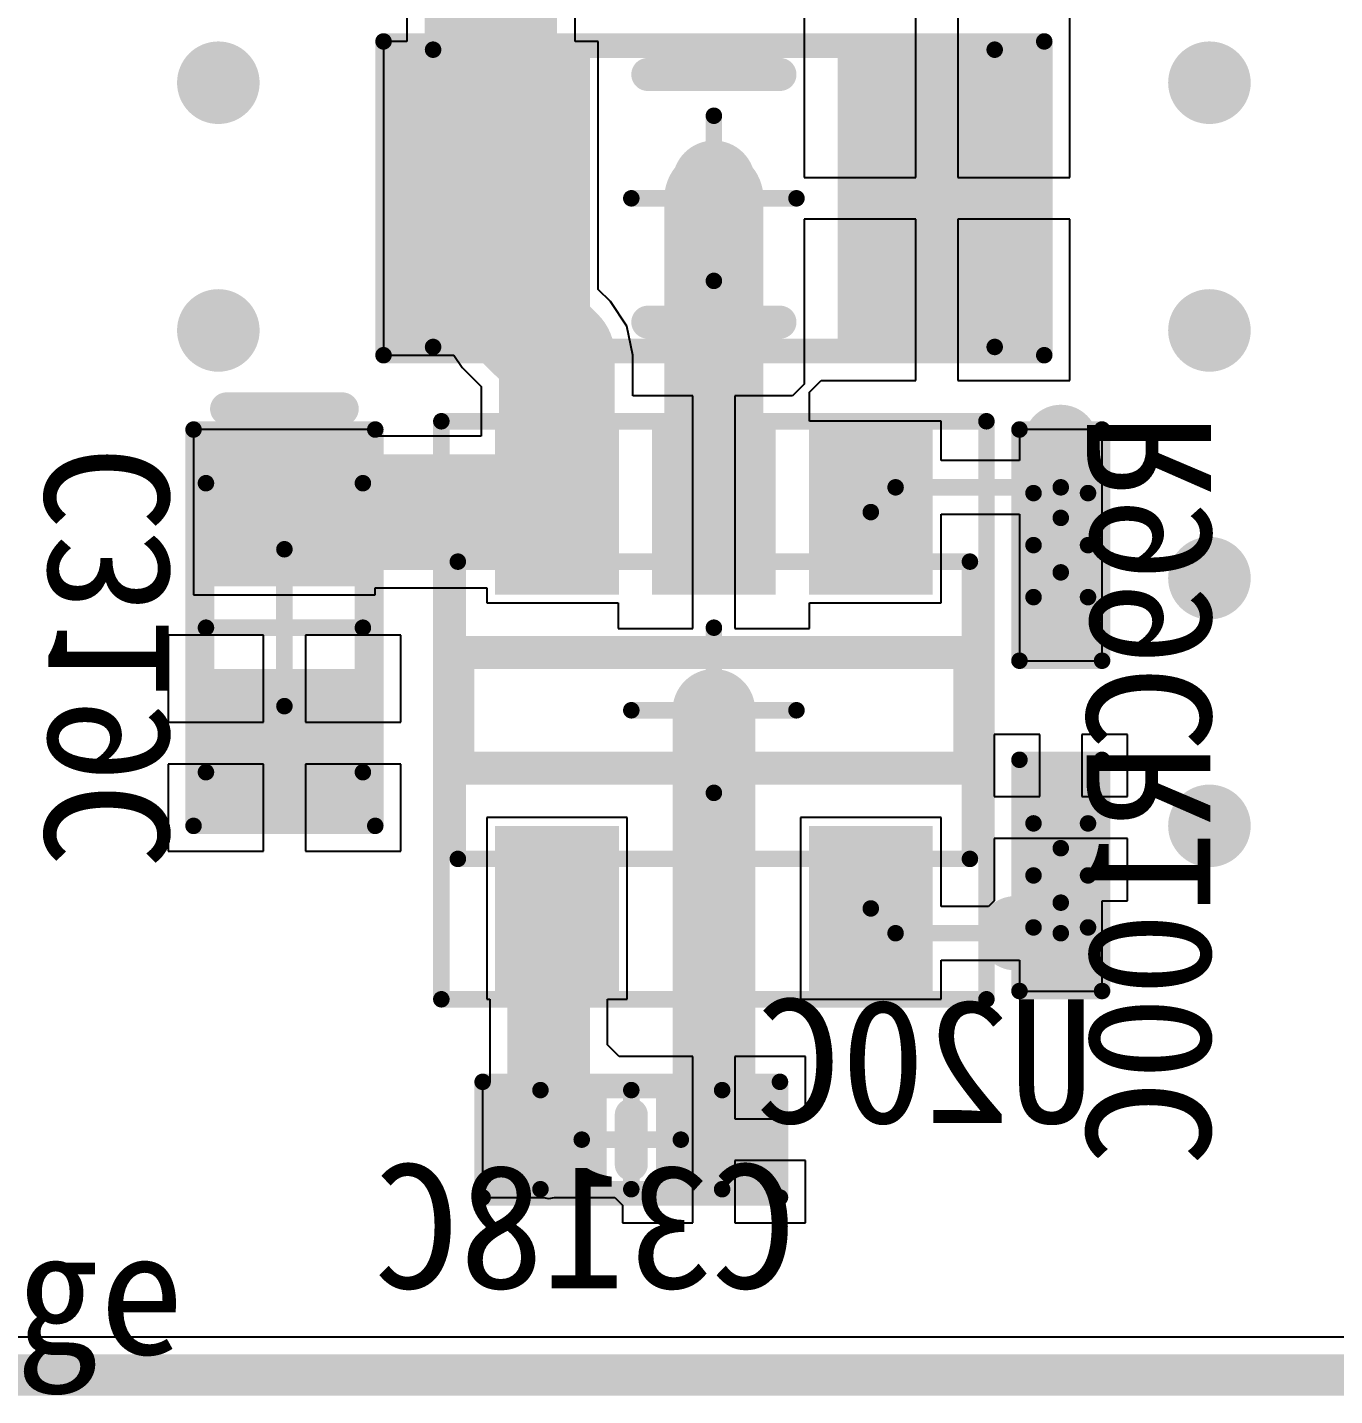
# Model space of a CAD drawing. Header units: millimetres. Extents: x 15 to 120, y 22 to 104.
# Drawn here: x 76.84 to 84.76, y 25.05 to 33.34 of the extents above; entities that cross this region are included whole.
import ezdxf

# ---------------------------------------------------------------- set-up
doc = ezdxf.new("R2010")
doc.units = ezdxf.units.MM
for name, color, linetype in [('BottomLayer', 5, 'Continuous'), ('BottomOverlay', 54, 'Continuous'), ('BottomPaste', 16, 'Continuous'), ('BottomSolder', 6, 'Continuous'), ('KeepOutLayer', 6, 'Continuous'), ('Mechanical1', 6, 'Continuous'), ('Mechanical13', 56, 'Continuous'), ('Mechanical15', 56, 'Continuous'), ('MultiLayer', 9, 'Continuous'), ('TopLayer', 1, 'Continuous')]:
    doc.layers.add(name, color=color, linetype=linetype)

msp = doc.modelspace()

# ---------------------------------------------------------------- linework, layer by layer
at = {"layer": 'BottomLayer'}
for p, q in [((80.1597965, 33.24999954), (80.1597965, 35.94000432)), ((79.14020493999999, 35.72884141999999), (79.14020493999999, 33.24999954)), ((81.54600149999999, 33.40399974), (81.54600149999999, 32.42700144)), ((82.22300039999999, 32.42700144), (82.22300039999999, 33.40399974)), ((82.4770004, 33.40399974), (82.4770004, 32.42700144)), ((83.1539993, 32.42700144), (83.1539993, 33.40399974)), ((79.14020493999999, 33.24999954), (79.00000202, 33.24999954)), ((79.00000202, 33.24999954), (79.00000202, 31.35000334)), ((80.29999941999999, 33.24999954), (80.1597965, 33.24999954)), ((80.29999941999999, 31.74886462), (80.29999941999999, 33.24999954)), ((81.54600149999999, 32.42700144), (82.22300039999999, 32.42700144)), ((82.4770004, 32.42700144), (83.1539993, 32.42700144)), ((82.22300039999999, 32.17300144), (81.54600149999999, 32.17300144)), ((81.54600149999999, 32.17300144), (81.54600149999999, 31.19600822)), ((82.22300039999999, 31.19600314), (82.22300039999999, 32.17300144)), ((83.1539993, 32.17300144), (82.4770004, 32.17300144)), ((82.4770004, 32.17300144), (82.4770004, 31.19600314)), ((83.1539993, 31.19600314), (83.1539993, 32.17300144)), ((80.37443411999999, 31.67442992), (80.29999941999999, 31.74886462)), ((80.4738929, 31.52558084), (80.37443411999999, 31.67442992)), ((80.5088179, 31.34999826), (80.4738929, 31.52558084)), ((79.00000202, 31.35000334), (79.42583302, 31.35000334)), ((79.42583302, 31.35000334), (79.4755713, 31.2755661)), ((80.5088179, 31.10399926), (80.5088179, 31.34999826)), ((79.4755713, 31.2755661), (79.59118701999999, 31.15995038)), ((79.59118701999999, 31.15995038), (79.59118701999999, 30.8588156)), ((81.54599642, 31.17470778), (81.4752879, 31.10399926)), ((81.54600149999999, 31.19600822), (81.54599642, 31.19600822)), ((81.54599642, 31.19600822), (81.54599642, 31.17470778)), ((81.5790088, 31.12529462), (81.64971732, 31.19600314)), ((81.64971732, 31.19600314), (82.22300039999999, 31.19600314)), ((82.4770004, 31.19600314), (83.1539993, 31.19600314)), ((80.87300309999999, 31.10399926), (80.5088179, 31.10399926)), ((80.87300309999999, 30.40000016), (80.87300309999999, 31.10399926)), ((81.4752879, 31.10399926), (81.1270031, 31.10399926)), ((81.1270031, 31.10399926), (81.1270031, 30.40000016)), ((81.57900371999999, 30.94999906), (81.57900371999999, 31.10399418)), ((81.57900371999999, 31.10399418), (81.5790088, 31.10399418)), ((81.5790088, 31.10399418), (81.5790088, 31.12529462)), ((82.37500161999999, 30.94999906), (81.57900371999999, 30.94999906)), ((82.37500161999999, 30.71236174), (82.37500161999999, 30.94999906)), ((78.94999704, 30.89999916), (77.84999924, 30.89999916)), ((77.84999924, 30.89999916), (77.84999924, 29.90000116)), ((78.94999704, 30.8588156), (78.94999704, 30.89999916)), ((79.59118701999999, 30.8588156), (78.94999704, 30.8588156)), ((83.35000348, 30.9000017), (82.85000448, 30.9000017)), ((82.85000448, 30.9000017), (82.85000448, 30.71236174)), ((83.35000348, 30.2707167), (83.35000348, 30.9000017)), ((82.85000448, 30.71236174), (82.37500161999999, 30.71236174)), ((80.87300309999999, 29.69600106), (80.87300309999999, 30.40000016)), ((81.1270031, 30.40000016), (81.1270031, 29.69600106)), ((82.37500161999999, 29.85000126), (82.37500161999999, 30.38764306)), ((82.37500161999999, 30.38764306), (82.85000448, 30.38764306)), ((82.85000448, 30.38764306), (82.85000448, 30.27071924)), ((82.85000448, 30.27071924), (82.85000194, 30.2707167)), ((82.85000194, 30.2707167), (82.85000448, 30.27071416)), ((82.85000448, 30.27071416), (82.85000194, 30.2000031)), ((83.35000348, 30.27071416), (83.35000602, 30.2707167)), ((83.35000602, 30.2707167), (83.35000348, 30.2707167)), ((83.35000602, 30.2000031), (83.35000348, 30.27071416)), ((82.85000194, 30.2000031), (82.85000194, 30.20000056)), ((82.85000194, 30.20000056), (82.85000194, 30.20000056)), ((82.85000194, 30.20000056), (82.85000448, 30.12929204)), ((83.35000348, 30.12929204), (83.35000602, 30.20000056)), ((83.35000602, 30.20000056), (83.35000602, 30.2000031)), ((83.35000602, 30.2000031), (83.35000602, 30.2000031)), ((82.85000448, 30.12929204), (82.85000194, 30.1292895)), ((82.85000194, 30.1292895), (82.85000448, 30.1292895)), ((82.85000448, 30.1292895), (82.85000448, 29.50000196)), ((83.35000602, 30.1292895), (83.35000348, 30.12929204)), ((83.35000348, 30.12928696), (83.35000602, 30.1292895)), ((83.35000348, 29.50000196), (83.35000348, 30.12928696)), ((78.94999704, 29.90000116), (78.94999704, 29.94118472)), ((78.94999704, 29.94118472), (79.62500204, 29.94118472)), ((79.62500204, 29.94118472), (79.62500204, 29.85000126)), ((77.84999924, 29.90000116), (78.94999704, 29.90000116)), ((79.62500204, 29.85000126), (80.42100248, 29.85000126)), ((80.42100248, 29.85000126), (80.42100248, 29.69600106)), ((81.57900371999999, 29.69600106), (81.57900371999999, 29.85000126)), ((81.57900371999999, 29.85000126), (82.37500161999999, 29.85000126)), ((80.42100248, 29.69600106), (80.87300309999999, 29.69600106)), ((81.1270031, 29.69600106), (81.57900371999999, 29.69600106)), ((78.27299814, 29.65399962), (77.69599903999999, 29.65399962)), ((77.69599903999999, 29.65399962), (77.69599903999999, 29.12700042)), ((78.27299814, 29.12700042), (78.27299814, 29.65399962)), ((79.10399724, 29.65399962), (78.52699813999999, 29.65399962)), ((78.52699813999999, 29.65399962), (78.52699813999999, 29.12700042)), ((79.10399724, 29.12700042), (79.10399724, 29.65399962)), ((82.85000448, 29.50000196), (83.35000348, 29.50000196)), ((77.69599903999999, 29.12700042), (78.27299814, 29.12700042)), ((78.52699813999999, 29.12700042), (79.10399724, 29.12700042)), ((82.9729989, 29.05399828), (82.69599919999999, 29.05399828)), ((82.69599919999999, 29.05399828), (82.69599919999999, 28.67699878)), ((82.9729989, 28.67699878), (82.9729989, 29.05399828)), ((83.50399859999999, 29.05399828), (83.2269989, 29.05399828)), ((83.2269989, 29.05399828), (83.2269989, 28.67699878)), ((83.50399859999999, 28.67699878), (83.50399859999999, 29.05399828)), ((78.27299814, 28.87300042), (77.69599903999999, 28.87300042)), ((77.69599903999999, 28.87300042), (77.69599903999999, 28.34600122)), ((78.27299814, 28.34600122), (78.27299814, 28.87300042)), ((79.10399724, 28.87300042), (78.52699813999999, 28.87300042)), ((78.52699813999999, 28.87300042), (78.52699813999999, 28.34600122)), ((79.10399724, 28.34600122), (79.10399724, 28.87300042)), ((82.69599919999999, 28.67699878), (82.9729989, 28.67699878)), ((83.2269989, 28.67699878), (83.50399859999999, 28.67699878)), ((80.47500287999999, 28.54999878), (79.62500204, 28.54999878)), ((79.62500204, 28.54999878), (79.62500204, 27.45000098)), ((80.47500287999999, 27.45000098), (80.47500287999999, 28.54999878)), ((82.37500161999999, 28.54999878), (81.52500078, 28.54999878)), ((81.52500078, 28.54999878), (81.52500078, 27.45000098)), ((82.37500161999999, 28.01235698), (82.37500161999999, 28.54999878)), ((83.50399859999999, 28.42299878), (82.69599919999999, 28.42299878)), ((82.69599919999999, 28.42299878), (82.69599919999999, 28.04600182)), ((83.50399859999999, 28.04599928), (83.50399859999999, 28.42299878)), ((77.69599903999999, 28.34600122), (78.27299814, 28.34600122)), ((78.52699813999999, 28.34600122), (79.10399724, 28.34600122)), ((82.66235182, 28.01235698), (82.37500161999999, 28.01235698)), ((82.69599919999999, 28.04600436), (82.66235182, 28.01235698)), ((82.69599919999999, 28.04600182), (82.69599919999999, 28.04600436)), ((82.69599919999999, 28.04600182), (82.69599919999999, 28.04600182)), ((83.34999839999999, 27.49999834), (83.34999839999999, 28.04599928)), ((83.34999839999999, 28.04599928), (83.50399859999999, 28.04599928)), ((82.37500161999999, 27.45000098), (82.37500161999999, 27.6876383)), ((82.37500161999999, 27.6876383), (82.8499994, 27.6876383)), ((82.8499994, 27.6876383), (82.8499994, 27.49999834)), ((79.62500204, 27.45000098), (79.64314526, 27.45000098)), ((79.64314526, 27.45000098), (79.64314526, 26.9499969)), ((80.35685986, 27.1747107), (80.35685986, 27.45000098)), ((80.35685986, 27.45000098), (80.47500287999999, 27.45000098)), ((81.52500078, 27.45000098), (82.37500161999999, 27.45000098)), ((82.8499994, 27.49999834), (83.34999839999999, 27.49999834)), ((80.42757092, 27.10399964), (80.35685986, 27.1747107)), ((80.44600623999999, 27.10399964), (80.42757092, 27.10399964)), ((80.44600623999999, 27.1039971), (80.44600623999999, 27.10399964)), ((80.87300309999999, 27.1039971), (80.44600623999999, 27.1039971)), ((80.87300309999999, 26.5999976), (80.87300309999999, 27.1039971)), ((81.5540025, 27.1039971), (81.1270031, 27.1039971)), ((81.1270031, 27.1039971), (81.1270031, 26.7269976)), ((81.5540025, 26.7269976), (81.5540025, 27.1039971)), ((79.64314526, 26.9499969), (79.60000336, 26.9499969)), ((79.60000336, 26.9499969), (79.60000336, 26.2499983)), ((81.1270031, 26.7269976), (81.5540025, 26.7269976)), ((80.87300309999999, 26.0959981), (80.87300309999999, 26.5999976)), ((81.5540025, 26.4729976), (81.1270031, 26.4729976)), ((81.1270031, 26.4729976), (81.1270031, 26.0959981)), ((81.5540025, 26.0959981), (81.5540025, 26.4729976)), ((79.60000336, 26.2499983), (79.96552713999999, 26.2499983)), ((79.96552713999999, 26.2499983), (80.00000256, 26.2431403)), ((80.00000256, 26.2431403), (80.03447797999999, 26.2499983)), ((80.03447797999999, 26.2499983), (80.37528755999999, 26.2499983)), ((80.37528755999999, 26.2499983), (80.3752901, 26.24999576)), ((80.3752901, 26.24999576), (80.37529264, 26.2499983)), ((80.37529264, 26.2499983), (80.39999922, 26.24999576)), ((80.39999922, 26.24999576), (80.44600369999999, 26.20399382)), ((80.44600369999999, 26.20399382), (80.44600369999999, 26.0959981)), ((80.44600369999999, 26.0959981), (80.87300309999999, 26.0959981)), ((81.1270031, 26.0959981), (81.5540025, 26.0959981)), ((89.79608152, 25.40391922), (72.70392113999999, 25.40391922))]:
    msp.add_line(p, q, dxfattribs=at)
for points, const_width in [([(79.65000072, 32.30000144), (79.65000072, 35.94000432)], 0.80000094), ([(81.0000031, 32.2999989), (81.0000031, 32.3999987)], 0.499999), ([(81.0000031, 30.40000016), (81.0000031, 32.2999989)], 0.5999987999999999), ([(79.80000296, 31.59999776), (80.05000246, 31.34999826)], 0.7000011399999999), ([(80.05000246, 30.40000016), (80.05000246, 31.34999826)], 0.7000011399999999), ([(78.39999814, 30.40000016), (80.05000246, 30.40000016)], 0.7000011399999999), ([(81.94999865999999, 30.40000016), (82.1000009, 30.5500024)], 0.0999998), ([(82.1000009, 30.5500024), (83.10000398, 30.5500024)], 0.0999998), ([(81.00000055999999, 29.20000002), (81.0000031, 29.19999748)], 0.499999), ([(81.0000031, 26.5999976), (81.0000031, 29.19999748)], 0.499999), ([(80.00000256, 27.95000252), (80.04999991999999, 27.99999988)], 0.499999), ([(80.00000256, 26.5999976), (80.00000256, 27.95000252)], 0.499999), ([(81.94999865999999, 27.99999988), (82.1000009, 27.84999764)], 0.0999998), ([(82.1000009, 27.84999764), (83.09999889999999, 27.84999764)], 0.0999998)]:
    msp.add_lwpolyline(points, dxfattribs=dict(at, const_width=const_width))
for points, const_width in [([(77.8749776, 32.99998988, 1), (78.12497456, 32.99998988, 1)], 0.2499995), ([(82.03750165999999, 33.09999984, 1), (82.16250013999999, 33.09999984, 1)], 0.12499848), ([(82.63750046, 33.09999984, 1), (82.76249894, 33.09999984, 1)], 0.12499848), ([(83.87497576, 32.99998988, 1), (84.12497272, 32.99998988, 1)], 0.2499995), ([(82.03750165999999, 32.80000044, 1), (82.16250013999999, 32.80000044, 1)], 0.12499848), ([(82.63750046, 32.80000044, 1), (82.76249894, 32.80000044, 1)], 0.12499848), ([(79.45000112, 32.30000144, 1), (79.85000031999999, 32.30000144, 1)], 0.3999992), ([(80.87500462, 32.3999987, 1), (81.12500157999999, 32.3999987, 1)], 0.2499995), ([(80.85000339999999, 32.2999989, 1), (81.1500028, 32.2999989, 1)], 0.2999994), ([(82.03750165999999, 32.50000104, 1), (82.16250013999999, 32.50000104, 1)], 0.12499848), ([(82.63750046, 32.50000104, 1), (82.76249894, 32.50000104, 1)], 0.12499848), ([(80.87500462, 32.2999989, 1), (81.12500157999999, 32.2999989, 1)], 0.2499995), ([(80.87500462, 32.2999989, 1), (81.12500157999999, 32.2999989, 1)], 0.2499995), ([(82.03750165999999, 32.20000164, 1), (82.16250013999999, 32.20000164, 1)], 0.12499848), ([(82.63750046, 32.20000164, 1), (82.76249894, 32.20000164, 1)], 0.12499848), ([(82.03750165999999, 31.90000224, 1), (82.16250013999999, 31.90000224, 1)], 0.12499848), ([(82.63750046, 31.90000224, 1), (82.76249894, 31.90000224, 1)], 0.12499848), ([(79.62500204, 31.59999776, 1), (79.97500387999999, 31.59999776, 1)], 0.3499993), ([(77.8749776, 31.49999034, 1), (78.12497456, 31.49999034, 1)], 0.2499995), ([(83.87497576, 31.49999034, 1), (84.12497272, 31.49999034, 1)], 0.2499995), ([(79.87500154, 31.34999826, 1), (80.22500337999999, 31.34999826, 1)], 0.3499993), ([(79.87500154, 31.34999826, 1), (80.22500337999999, 31.34999826, 1)], 0.3499993), ([(82.03750165999999, 31.60000284, 1), (82.16250013999999, 31.60000284, 1)], 0.12499848), ([(82.63750046, 31.60000284, 1), (82.76249894, 31.60000284, 1)], 0.12499848), ([(78.22499721999999, 30.40000016, 1), (78.57499906, 30.40000016, 1)], 0.3499993), ([(79.87500154, 30.40000016, 1), (80.22500337999999, 30.40000016, 1)], 0.3499993), ([(79.87500154, 30.40000016, 1), (80.22500337999999, 30.40000016, 1)], 0.3499993), ([(80.85000339999999, 30.40000016, 1), (81.1500028, 30.40000016, 1)], 0.2999994), ([(83.03750473999999, 30.5500024, 1), (83.16250321999999, 30.5500024, 1)], 0.12499848), ([(82.07500222, 30.5500024, 1), (82.12499958, 30.5500024, 1)], 0.0499999), ([(82.07500222, 30.5500024, 1), (82.12499958, 30.5500024, 1)], 0.0499999), ([(83.0750053, 30.5500024, 1), (83.12500265999999, 30.5500024, 1)], 0.0499999), ([(81.92499998, 30.40000016, 1), (81.97499734, 30.40000016, 1)], 0.0499999), ([(83.87497576, 29.9999908, 1), (84.12497272, 29.9999908, 1)], 0.2499995), ([(83.03750473999999, 29.85000126, 1), (83.16250321999999, 29.85000126, 1)], 0.12499848), ([(78.03750203999999, 29.29999982, 1), (78.16250052, 29.29999982, 1)], 0.12499848), ([(78.63750084, 29.29999982, 1), (78.76249931999999, 29.29999982, 1)], 0.12499848), ([(80.87500208, 29.20000002, 1), (81.12499903999999, 29.20000002, 1)], 0.2499995), ([(80.87500208, 29.20000002, 1), (81.12499903999999, 29.20000002, 1)], 0.2499995), ([(80.87500462, 29.19999748, 1), (81.12500157999999, 29.19999748, 1)], 0.2499995), ([(80.87500462, 29.19999748, 1), (81.12500157999999, 29.19999748, 1)], 0.2499995), ([(78.03750203999999, 29.00000042, 1), (78.16250052, 29.00000042, 1)], 0.12499848), ([(78.63750084, 29.00000042, 1), (78.76249931999999, 29.00000042, 1)], 0.12499848), ([(78.03750203999999, 28.70000102, 1), (78.16250052, 28.70000102, 1)], 0.12499848), ([(78.63750084, 28.70000102, 1), (78.76249931999999, 28.70000102, 1)], 0.12499848), ([(83.87497576, 28.49999126, 1), (84.12497272, 28.49999126, 1)], 0.2499995), ([(83.03749966, 28.54999878, 1), (83.16249814, 28.54999878, 1)], 0.12499848), ([(79.87500408, 27.95000252, 1), (80.12500104, 27.95000252, 1)], 0.2499995), ([(79.87500408, 27.95000252, 1), (80.12500104, 27.95000252, 1)], 0.2499995), ([(79.92500144, 27.99999988, 1), (80.17499839999999, 27.99999988, 1)], 0.2499995), ([(81.92499998, 27.99999988, 1), (81.97499734, 27.99999988, 1)], 0.0499999), ([(83.03749966, 27.84999764, 1), (83.16249814, 27.84999764, 1)], 0.12499848), ([(82.07500222, 27.84999764, 1), (82.12499958, 27.84999764, 1)], 0.0499999), ([(82.07500222, 27.84999764, 1), (82.12499958, 27.84999764, 1)], 0.0499999), ([(83.07500021999999, 27.84999764, 1), (83.12499758, 27.84999764, 1)], 0.0499999), ([(79.87500408, 26.5999976, 1), (80.12500104, 26.5999976, 1)], 0.2499995), ([(80.87500462, 26.5999976, 1), (81.12500157999999, 26.5999976, 1)], 0.2499995), ([(79.83750098, 26.69999994, 1), (79.96249945999999, 26.69999994, 1)], 0.12499848), ([(80.03750058, 26.50000034, 1), (80.16249906, 26.50000034, 1)], 0.12499848)]:
    msp.add_lwpolyline(points, format="xyb", close=True, dxfattribs=dict(at, const_width=const_width))
for points in [[(80.19999962, 31.45000314), (80.19999962, 33.14999974), (79.10000181999999, 31.45000314), (79.10000181999999, 33.14999974)], [(82.89999929999999, 31.45000314), (82.89999929999999, 33.14999974), (81.8000015, 31.45000314), (81.8000015, 33.14999974)], [(80.37500308, 30.84999926), (79.72500183999999, 30.84999926), (80.37500308, 29.95000106), (79.72500183999999, 29.95000106)], [(81.32500372, 30.84999926), (80.67500247999999, 30.84999926), (81.32500372, 29.95000106), (80.67500247999999, 29.95000106)], [(82.27500182, 30.84999926), (81.62500057999999, 30.84999926), (82.27500182, 29.95000106), (81.62500057999999, 29.95000106)], [(78.84999724, 30.79999936), (77.94999904, 30.79999936), (78.84999724, 30.00000096), (77.94999904, 30.00000096)], [(82.95000428, 30.3000029), (83.25000367999999, 30.3000029), (82.95000428, 30.8000019), (83.25000367999999, 30.8000019)], [(82.95000428, 29.60000176), (83.25000367999999, 29.60000176), (82.95000428, 30.10000076), (83.25000367999999, 30.10000076)], [(78.84999724, 29.39999962), (77.94999904, 29.39999962), (78.84999724, 28.60000122), (77.94999904, 28.60000122)], [(83.2499986, 28.79999828), (82.9499992, 28.79999828), (83.2499986, 28.29999928), (82.9499992, 28.29999928)], [(80.37500308, 28.44999898), (79.72500183999999, 28.44999898), (80.37500308, 27.55000078), (79.72500183999999, 27.55000078)], [(82.27500182, 28.44999898), (81.62500057999999, 28.44999898), (82.27500182, 27.55000078), (81.62500057999999, 27.55000078)], [(83.2499986, 28.09999714), (82.9499992, 28.09999714), (83.2499986, 27.59999814), (82.9499992, 27.59999814)], [(79.70000316, 26.8499971), (79.70000316, 26.3499981), (80.30000195999999, 26.8499971), (80.30000195999999, 26.3499981)], [(80.7000037, 26.8499971), (80.7000037, 26.3499981), (81.30000249999999, 26.8499971), (81.30000249999999, 26.3499981)]]:
    msp.add_solid(points, dxfattribs=at)
at = {"layer": 'BottomOverlay', "const_width": 0.1999996}
for points in [[(80.60000136, 33.05000248), (81.39999976, 33.05000248)], [(80.60000136, 31.55000294), (81.39999976, 31.55000294)], [(78.04999884, 31.02506622), (78.74999998, 31.02506622)], [(79.45000366, 29.54999932), (82.55000254, 29.54999932)], [(79.45000366, 28.85000072), (79.45000366, 29.54999932)], [(82.55000254, 28.85000072), (82.55000254, 29.54999932)], [(79.45000366, 28.85000072), (82.55000254, 28.85000072)], [(80.50000156, 26.45000044), (80.50000156, 26.74999984)]]:
    msp.add_lwpolyline(points, dxfattribs=at)
at = {"layer": 'BottomOverlay'}
for points, const_width in [([(80.55000145999999, 33.05000248, 1), (80.65000126, 33.05000248, 1)], 0.0999998), ([(81.34999986, 33.05000248, 1), (81.44999965999999, 33.05000248, 1)], 0.0999998), ([(80.55000145999999, 31.55000294, 1), (80.65000126, 31.55000294, 1)], 0.0999998), ([(81.34999986, 31.55000294, 1), (81.44999965999999, 31.55000294, 1)], 0.0999998), ([(77.99999894, 31.02506622, 1), (78.09999873999999, 31.02506622, 1)], 0.0999998), ([(78.70000008, 31.02506622, 1), (78.79999988, 31.02506622, 1)], 0.0999998), ([(79.30000396, 30.40000016, 1), (79.05000192, 30.40000016, 1)], 0.2499995), ([(78.98750267999999, 30.40000016, 1), (79.11250116, 30.40000016, 1)], 0.12499848), ([(79.23750471999999, 30.40000016, 1), (79.36250319999999, 30.40000016, 1)], 0.12499848), ([(79.40000375999999, 29.54999932, 1), (79.50000356, 29.54999932, 1)], 0.0999998), ([(79.40000375999999, 29.54999932, 1), (79.50000356, 29.54999932, 1)], 0.0999998), ([(82.50000263999999, 29.54999932, 1), (82.60000244, 29.54999932, 1)], 0.0999998), ([(82.50000263999999, 29.54999932, 1), (82.60000244, 29.54999932, 1)], 0.0999998), ([(79.40000375999999, 28.85000072, 1), (79.50000356, 28.85000072, 1)], 0.0999998), ([(79.40000375999999, 28.85000072, 1), (79.50000356, 28.85000072, 1)], 0.0999998), ([(82.50000263999999, 28.85000072, 1), (82.60000244, 28.85000072, 1)], 0.0999998), ([(82.50000263999999, 28.85000072, 1), (82.60000244, 28.85000072, 1)], 0.0999998), ([(80.45000166, 26.74999984, 1), (80.55000145999999, 26.74999984, 1)], 0.0999998), ([(80.45000166, 26.45000044, 1), (80.55000145999999, 26.45000044, 1)], 0.0999998)]:
    msp.add_lwpolyline(points, format="xyb", close=True, dxfattribs=dict(at, const_width=const_width))
at = {"layer": 'BottomPaste'}
for points in [[(80.19999962, 31.45000314), (80.19999962, 33.14999974), (79.10000181999999, 31.45000314), (79.10000181999999, 33.14999974)], [(80.19999962, 31.45000314), (80.19999962, 33.14999974), (79.10000181999999, 31.45000314), (79.10000181999999, 33.14999974)], [(82.89999929999999, 31.45000314), (82.89999929999999, 33.14999974), (81.8000015, 31.45000314), (81.8000015, 33.14999974)], [(82.89999929999999, 31.45000314), (82.89999929999999, 33.14999974), (81.8000015, 31.45000314), (81.8000015, 33.14999974)], [(80.37500308, 30.84999926), (79.72500183999999, 30.84999926), (80.37500308, 29.95000106), (79.72500183999999, 29.95000106)], [(80.37500308, 30.84999926), (79.72500183999999, 30.84999926), (80.37500308, 29.95000106), (79.72500183999999, 29.95000106)], [(81.32500372, 30.84999926), (80.67500247999999, 30.84999926), (81.32500372, 29.95000106), (80.67500247999999, 29.95000106)], [(81.32500372, 30.84999926), (80.67500247999999, 30.84999926), (81.32500372, 29.95000106), (80.67500247999999, 29.95000106)], [(82.27500182, 30.84999926), (81.62500057999999, 30.84999926), (82.27500182, 29.95000106), (81.62500057999999, 29.95000106)], [(82.27500182, 30.84999926), (81.62500057999999, 30.84999926), (82.27500182, 29.95000106), (81.62500057999999, 29.95000106)], [(78.84999724, 30.79999936), (77.94999904, 30.79999936), (78.84999724, 30.00000096), (77.94999904, 30.00000096)], [(78.84999724, 30.79999936), (77.94999904, 30.79999936), (78.84999724, 30.00000096), (77.94999904, 30.00000096)], [(82.95000428, 30.3000029), (83.25000367999999, 30.3000029), (82.95000428, 30.8000019), (83.25000367999999, 30.8000019)], [(82.95000428, 30.3000029), (83.25000367999999, 30.3000029), (82.95000428, 30.8000019), (83.25000367999999, 30.8000019)], [(82.95000428, 29.60000176), (83.25000367999999, 29.60000176), (82.95000428, 30.10000076), (83.25000367999999, 30.10000076)], [(82.95000428, 29.60000176), (83.25000367999999, 29.60000176), (82.95000428, 30.10000076), (83.25000367999999, 30.10000076)], [(78.84999724, 29.39999962), (77.94999904, 29.39999962), (78.84999724, 28.60000122), (77.94999904, 28.60000122)], [(78.84999724, 29.39999962), (77.94999904, 29.39999962), (78.84999724, 28.60000122), (77.94999904, 28.60000122)], [(83.2499986, 28.79999828), (82.9499992, 28.79999828), (83.2499986, 28.29999928), (82.9499992, 28.29999928)], [(83.2499986, 28.79999828), (82.9499992, 28.79999828), (83.2499986, 28.29999928), (82.9499992, 28.29999928)], [(80.37500308, 28.44999898), (79.72500183999999, 28.44999898), (80.37500308, 27.55000078), (79.72500183999999, 27.55000078)], [(80.37500308, 28.44999898), (79.72500183999999, 28.44999898), (80.37500308, 27.55000078), (79.72500183999999, 27.55000078)], [(82.27500182, 28.44999898), (81.62500057999999, 28.44999898), (82.27500182, 27.55000078), (81.62500057999999, 27.55000078)], [(82.27500182, 28.44999898), (81.62500057999999, 28.44999898), (82.27500182, 27.55000078), (81.62500057999999, 27.55000078)], [(83.2499986, 28.09999714), (82.9499992, 28.09999714), (83.2499986, 27.59999814), (82.9499992, 27.59999814)], [(83.2499986, 28.09999714), (82.9499992, 28.09999714), (83.2499986, 27.59999814), (82.9499992, 27.59999814)], [(79.70000316, 26.8499971), (79.70000316, 26.3499981), (80.30000195999999, 26.8499971), (80.30000195999999, 26.3499981)], [(79.70000316, 26.8499971), (79.70000316, 26.3499981), (80.30000195999999, 26.8499971), (80.30000195999999, 26.3499981)], [(80.7000037, 26.8499971), (80.7000037, 26.3499981), (81.30000249999999, 26.8499971), (81.30000249999999, 26.3499981)], [(80.7000037, 26.8499971), (80.7000037, 26.3499981), (81.30000249999999, 26.8499971), (81.30000249999999, 26.3499981)]]:
    msp.add_solid(points, dxfattribs=at)
at = {"layer": 'BottomSolder'}
for points in [[(80.24999951999999, 31.40000324), (80.24999951999999, 33.19999964), (79.05000192, 31.40000324), (79.05000192, 33.19999964)], [(80.24999951999999, 31.40000324), (80.24999951999999, 33.19999964), (79.05000192, 31.40000324), (79.05000192, 33.19999964)], [(82.9499992, 31.40000324), (82.9499992, 33.19999964), (81.75000159999999, 31.40000324), (81.75000159999999, 33.19999964)], [(82.9499992, 31.40000324), (82.9499992, 33.19999964), (81.75000159999999, 31.40000324), (81.75000159999999, 33.19999964)], [(78.89999714, 30.84999926), (77.89999913999999, 30.84999926), (78.89999714, 29.95000106), (77.89999913999999, 29.95000106)], [(78.89999714, 30.84999926), (77.89999913999999, 30.84999926), (78.89999714, 29.95000106), (77.89999913999999, 29.95000106)], [(80.42500298, 30.89999916), (79.67500194, 30.89999916), (80.42500298, 29.90000116), (79.67500194, 29.90000116)], [(80.42500298, 30.89999916), (79.67500194, 30.89999916), (80.42500298, 29.90000116), (79.67500194, 29.90000116)], [(81.37500362, 30.89999916), (80.62500258, 30.89999916), (81.37500362, 29.90000116), (80.62500258, 29.90000116)], [(81.37500362, 30.89999916), (80.62500258, 30.89999916), (81.37500362, 29.90000116), (80.62500258, 29.90000116)], [(82.32500171999999, 30.89999916), (81.57500068, 30.89999916), (82.32500171999999, 29.90000116), (81.57500068, 29.90000116)], [(82.32500171999999, 30.89999916), (81.57500068, 30.89999916), (82.32500171999999, 29.90000116), (81.57500068, 29.90000116)], [(82.90000438, 30.250003), (83.30000358, 30.250003), (82.90000438, 30.8500018), (83.30000358, 30.8500018)], [(82.90000438, 30.250003), (83.30000358, 30.250003), (82.90000438, 30.8500018), (83.30000358, 30.8500018)], [(82.90000438, 29.55000186), (83.30000358, 29.55000186), (82.90000438, 30.15000066), (83.30000358, 30.15000066)], [(82.90000438, 29.55000186), (83.30000358, 29.55000186), (82.90000438, 30.15000066), (83.30000358, 30.15000066)], [(78.89999714, 29.44999952), (77.89999913999999, 29.44999952), (78.89999714, 28.55000132), (77.89999913999999, 28.55000132)], [(78.89999714, 29.44999952), (77.89999913999999, 29.44999952), (78.89999714, 28.55000132), (77.89999913999999, 28.55000132)], [(83.2999985, 28.84999818), (82.89999929999999, 28.84999818), (83.2999985, 28.24999938), (82.89999929999999, 28.24999938)], [(83.2999985, 28.84999818), (82.89999929999999, 28.84999818), (83.2999985, 28.24999938), (82.89999929999999, 28.24999938)], [(80.42500298, 28.49999888), (79.67500194, 28.49999888), (80.42500298, 27.50000088), (79.67500194, 27.50000088)], [(80.42500298, 28.49999888), (79.67500194, 28.49999888), (80.42500298, 27.50000088), (79.67500194, 27.50000088)], [(82.32500171999999, 28.49999888), (81.57500068, 28.49999888), (82.32500171999999, 27.50000088), (81.57500068, 27.50000088)], [(82.32500171999999, 28.49999888), (81.57500068, 28.49999888), (82.32500171999999, 27.50000088), (81.57500068, 27.50000088)], [(83.2999985, 28.14999704), (82.89999929999999, 28.14999704), (83.2999985, 27.54999824), (82.89999929999999, 27.54999824)], [(83.2999985, 28.14999704), (82.89999929999999, 28.14999704), (83.2999985, 27.54999824), (82.89999929999999, 27.54999824)], [(79.65000325999999, 26.899997), (79.65000325999999, 26.2999982), (80.35000185999999, 26.899997), (80.35000185999999, 26.2999982)], [(79.65000325999999, 26.899997), (79.65000325999999, 26.2999982), (80.35000185999999, 26.899997), (80.35000185999999, 26.2999982)], [(80.6500038, 26.899997), (80.6500038, 26.2999982), (81.3500024, 26.899997), (81.3500024, 26.2999982)], [(80.6500038, 26.899997), (80.6500038, 26.2999982), (81.3500024, 26.899997), (81.3500024, 26.2999982)]]:
    msp.add_solid(points, dxfattribs=at)
at = {"layer": 'KeepOutLayer', "const_width": 0.1999996}
msp.add_lwpolyline([(72.50000232, 25.2000004), (90.00000034, 25.2000004)], dxfattribs=at)
at = {"layer": 'Mechanical1', "const_width": 0.0999998}
msp.add_lwpolyline([(73.40000305999999, 25.1000006), (88.60000314, 25.1000006)], dxfattribs=at)
at = {"layer": 'Mechanical13', "const_width": 0.0999998}
for points in [[(79.30000142, 31.40000324), (79.30000142, 33.20000218)], [(79.30000142, 33.20000218), (82.69999969999999, 33.20000218)], [(82.69999969999999, 31.40000324), (82.69999969999999, 33.20000218)], [(79.30000142, 31.40000324), (82.69999969999999, 31.40000324)], [(77.92499782, 30.57500108), (78.87499846, 30.57500108)], [(77.92499782, 28.8249995), (77.92499782, 30.57500108)], [(78.87499846, 28.8249995), (78.87499846, 30.57500108)], [(82.93500304, 30.5150012), (83.26500492, 30.5150012)], [(82.93500304, 29.88500246), (82.93500304, 30.5150012)], [(83.26500492, 29.88500246), (83.26500492, 30.5150012)], [(79.45000366, 28.29999928), (79.45000366, 30.10000076)], [(79.45000366, 30.10000076), (82.55000254, 30.10000076)], [(82.55000254, 28.29999928), (82.55000254, 30.10000076)], [(82.93500304, 29.88500246), (83.26500492, 29.88500246)], [(77.92499782, 28.8249995), (78.87499846, 28.8249995)], [(82.93499795999999, 28.51499758), (83.26499984, 28.51499758)], [(82.93499795999999, 27.88499884), (82.93499795999999, 28.51499758)], [(83.26499984, 27.88499884), (83.26499984, 28.51499758)], [(79.45000366, 28.29999928), (82.55000254, 28.29999928)], [(82.93499795999999, 27.88499884), (83.26499984, 27.88499884)], [(79.95000266, 26.2999982), (79.95000266, 26.899997)], [(79.95000266, 26.899997), (81.05000299999999, 26.899997)], [(81.05000299999999, 26.2999982), (81.05000299999999, 26.899997)], [(79.95000266, 26.2999982), (81.05000299999999, 26.2999982)]]:
    msp.add_lwpolyline(points, dxfattribs=at)
at = {"layer": 'Mechanical13', "const_width": 0.0499999}
for points in [[(79.27500273999999, 33.20000218, 1), (79.3250001, 33.20000218, 1)], [(79.27500273999999, 33.20000218, 1), (79.3250001, 33.20000218, 1)], [(82.67500102, 33.20000218, 1), (82.72499838, 33.20000218, 1)], [(82.67500102, 33.20000218, 1), (82.72499838, 33.20000218, 1)], [(79.27500273999999, 31.40000324, 1), (79.3250001, 31.40000324, 1)], [(79.27500273999999, 31.40000324, 1), (79.3250001, 31.40000324, 1)], [(82.67500102, 31.40000324, 1), (82.72499838, 31.40000324, 1)], [(82.67500102, 31.40000324, 1), (82.72499838, 31.40000324, 1)], [(77.89999913999999, 30.57500108, 1), (77.9499965, 30.57500108, 1)], [(77.89999913999999, 30.57500108, 1), (77.9499965, 30.57500108, 1)], [(78.84999977999999, 30.57500108, 1), (78.89999714, 30.57500108, 1)], [(78.84999977999999, 30.57500108, 1), (78.89999714, 30.57500108, 1)], [(82.91000436, 30.5150012, 1), (82.96000172, 30.5150012, 1)], [(82.91000436, 30.5150012, 1), (82.96000172, 30.5150012, 1)], [(83.24000624, 30.5150012, 1), (83.29000359999999, 30.5150012, 1)], [(83.24000624, 30.5150012, 1), (83.29000359999999, 30.5150012, 1)], [(79.42500498, 30.10000076, 1), (79.47500233999999, 30.10000076, 1)], [(79.42500498, 30.10000076, 1), (79.47500233999999, 30.10000076, 1)], [(82.52500386, 30.10000076, 1), (82.57500121999999, 30.10000076, 1)], [(82.52500386, 30.10000076, 1), (82.57500121999999, 30.10000076, 1)], [(82.91000436, 29.88500246, 1), (82.96000172, 29.88500246, 1)], [(82.91000436, 29.88500246, 1), (82.96000172, 29.88500246, 1)], [(83.24000624, 29.88500246, 1), (83.29000359999999, 29.88500246, 1)], [(83.24000624, 29.88500246, 1), (83.29000359999999, 29.88500246, 1)], [(77.89999913999999, 28.8249995, 1), (77.9499965, 28.8249995, 1)], [(77.89999913999999, 28.8249995, 1), (77.9499965, 28.8249995, 1)], [(78.84999977999999, 28.8249995, 1), (78.89999714, 28.8249995, 1)], [(78.84999977999999, 28.8249995, 1), (78.89999714, 28.8249995, 1)], [(82.90999928, 28.51499758, 1), (82.95999664, 28.51499758, 1)], [(82.90999928, 28.51499758, 1), (82.95999664, 28.51499758, 1)], [(83.24000115999999, 28.51499758, 1), (83.28999852, 28.51499758, 1)], [(83.24000115999999, 28.51499758, 1), (83.28999852, 28.51499758, 1)], [(79.42500498, 28.29999928, 1), (79.47500233999999, 28.29999928, 1)], [(79.42500498, 28.29999928, 1), (79.47500233999999, 28.29999928, 1)], [(82.52500386, 28.29999928, 1), (82.57500121999999, 28.29999928, 1)], [(82.52500386, 28.29999928, 1), (82.57500121999999, 28.29999928, 1)], [(82.90999928, 27.88499884, 1), (82.95999664, 27.88499884, 1)], [(82.90999928, 27.88499884, 1), (82.95999664, 27.88499884, 1)], [(83.24000115999999, 27.88499884, 1), (83.28999852, 27.88499884, 1)], [(83.24000115999999, 27.88499884, 1), (83.28999852, 27.88499884, 1)], [(79.92500398, 26.899997, 1), (79.97500133999999, 26.899997, 1)], [(79.92500398, 26.899997, 1), (79.97500133999999, 26.899997, 1)], [(81.02500432, 26.899997, 1), (81.07500168, 26.899997, 1)], [(81.02500432, 26.899997, 1), (81.07500168, 26.899997, 1)], [(79.92500398, 26.2999982, 1), (79.97500133999999, 26.2999982, 1)], [(79.92500398, 26.2999982, 1), (79.97500133999999, 26.2999982, 1)], [(81.02500432, 26.2999982, 1), (81.07500168, 26.2999982, 1)], [(81.02500432, 26.2999982, 1), (81.07500168, 26.2999982, 1)]]:
    msp.add_lwpolyline(points, format="xyb", close=True, dxfattribs=at)
at = {"layer": 'Mechanical15', "const_width": 0.0999998}
for points in [[(78.99999948, 31.35000334), (78.99999948, 33.25000208)], [(78.99999948, 33.25000208), (83.00000164, 33.25000208)], [(83.00000164, 31.35000334), (83.00000164, 33.25000208)], [(81.00000055999999, 31.80000244), (81.00000055999999, 32.80000298)], [(80.50000156, 32.30000144), (81.49999955999999, 32.30000144)], [(78.99999948, 31.35000334), (83.00000164, 31.35000334)], [(79.35000131999999, 27.45000098), (79.35000131999999, 30.94999906)], [(79.35000131999999, 30.94999906), (82.65000234, 30.94999906)], [(82.65000234, 27.45000098), (82.65000234, 30.94999906)], [(77.84999924, 30.89999916), (78.94999958, 30.89999916)], [(77.84999924, 28.50000142), (77.84999924, 30.89999916)], [(78.94999958, 28.50000142), (78.94999958, 30.89999916)], [(82.85000448, 30.9000017), (83.35000348, 30.9000017)], [(82.85000448, 29.50000196), (82.85000448, 30.9000017)], [(83.35000348, 29.50000196), (83.35000348, 30.9000017)], [(83.10000398, 30.03500216), (83.10000398, 30.3650015)], [(82.93500304, 30.20000056), (83.26500492, 30.20000056)], [(78.39999814, 29.22500124), (78.39999814, 30.17499934)], [(77.92499782, 29.69999902), (78.87499846, 29.69999902)], [(81.0000031, 28.70000102), (81.0000031, 29.69999902)], [(82.85000448, 29.50000196), (83.35000348, 29.50000196)], [(80.50000156, 29.20000002), (81.50000209999999, 29.20000002)], [(82.8499994, 28.89999808), (83.34999839999999, 28.89999808)], [(82.8499994, 27.49999834), (82.8499994, 28.89999808)], [(83.34999839999999, 27.49999834), (83.34999839999999, 28.89999808)], [(77.84999924, 28.50000142), (78.94999958, 28.50000142)], [(83.09999889999999, 28.03499854), (83.09999889999999, 28.36499788)], [(82.93499795999999, 28.19999948), (83.26499984, 28.19999948)], [(82.8499994, 27.49999834), (83.34999839999999, 27.49999834)], [(79.35000131999999, 27.45000098), (82.65000234, 27.45000098)], [(79.60000336, 26.2499983), (79.60000336, 26.9499969)], [(79.60000336, 26.9499969), (81.4000023, 26.9499969)], [(80.50000156, 26.2999982), (80.50000156, 26.899997)], [(81.4000023, 26.2499983), (81.4000023, 26.9499969)], [(80.20000216, 26.5999976), (80.8000035, 26.5999976)], [(79.60000336, 26.2499983), (81.4000023, 26.2499983)]]:
    msp.add_lwpolyline(points, dxfattribs=at)
at = {"layer": 'Mechanical15', "const_width": 0.0499999}
for points in [[(78.97500079999999, 33.25000208, 1), (79.02499816, 33.25000208, 1)], [(78.97500079999999, 33.25000208, 1), (79.02499816, 33.25000208, 1)], [(82.97500296, 33.25000208, 1), (83.02500031999999, 33.25000208, 1)], [(82.97500296, 33.25000208, 1), (83.02500031999999, 33.25000208, 1)], [(80.97500188, 32.80000298, 1), (81.02499924, 32.80000298, 1)], [(80.47500287999999, 32.30000144, 1), (80.52500024, 32.30000144, 1)], [(81.47500088, 32.30000144, 1), (81.52499824, 32.30000144, 1)], [(80.97500188, 31.80000244, 1), (81.02499924, 31.80000244, 1)], [(78.97500079999999, 31.35000334, 1), (79.02499816, 31.35000334, 1)], [(78.97500079999999, 31.35000334, 1), (79.02499816, 31.35000334, 1)], [(82.97500296, 31.35000334, 1), (83.02500031999999, 31.35000334, 1)], [(82.97500296, 31.35000334, 1), (83.02500031999999, 31.35000334, 1)], [(79.32500264, 30.94999906, 1), (79.375, 30.94999906, 1)], [(79.32500264, 30.94999906, 1), (79.375, 30.94999906, 1)], [(82.62500365999999, 30.94999906, 1), (82.67500102, 30.94999906, 1)], [(82.62500365999999, 30.94999906, 1), (82.67500102, 30.94999906, 1)], [(77.82500055999999, 30.89999916, 1), (77.87499792, 30.89999916, 1)], [(77.82500055999999, 30.89999916, 1), (77.87499792, 30.89999916, 1)], [(78.9250009, 30.89999916, 1), (78.97499825999999, 30.89999916, 1)], [(78.9250009, 30.89999916, 1), (78.97499825999999, 30.89999916, 1)], [(82.8250058, 30.9000017, 1), (82.87500315999999, 30.9000017, 1)], [(82.8250058, 30.9000017, 1), (82.87500315999999, 30.9000017, 1)], [(83.3250048, 30.9000017, 1), (83.37500216, 30.9000017, 1)], [(83.3250048, 30.9000017, 1), (83.37500216, 30.9000017, 1)], [(83.0750053, 30.3650015, 1), (83.12500265999999, 30.3650015, 1)], [(82.91000436, 30.20000056, 1), (82.96000172, 30.20000056, 1)], [(83.24000624, 30.20000056, 1), (83.29000359999999, 30.20000056, 1)], [(78.37499946, 30.17499934, 1), (78.42499681999999, 30.17499934, 1)], [(83.0750053, 30.03500216, 1), (83.12500265999999, 30.03500216, 1)], [(77.89999913999999, 29.69999902, 1), (77.9499965, 29.69999902, 1)], [(78.84999977999999, 29.69999902, 1), (78.89999714, 29.69999902, 1)], [(80.97500441999999, 29.69999902, 1), (81.02500178, 29.69999902, 1)], [(82.8250058, 29.50000196, 1), (82.87500315999999, 29.50000196, 1)], [(82.8250058, 29.50000196, 1), (82.87500315999999, 29.50000196, 1)], [(83.3250048, 29.50000196, 1), (83.37500216, 29.50000196, 1)], [(83.3250048, 29.50000196, 1), (83.37500216, 29.50000196, 1)], [(78.37499946, 29.22500124, 1), (78.42499681999999, 29.22500124, 1)], [(80.47500287999999, 29.20000002, 1), (80.52500024, 29.20000002, 1)], [(81.47500342, 29.20000002, 1), (81.52500078, 29.20000002, 1)], [(82.82500071999999, 28.89999808, 1), (82.87499808, 28.89999808, 1)], [(82.82500071999999, 28.89999808, 1), (82.87499808, 28.89999808, 1)], [(83.32499972, 28.89999808, 1), (83.37499708, 28.89999808, 1)], [(83.32499972, 28.89999808, 1), (83.37499708, 28.89999808, 1)], [(80.97500441999999, 28.70000102, 1), (81.02500178, 28.70000102, 1)], [(77.82500055999999, 28.50000142, 1), (77.87499792, 28.50000142, 1)], [(77.82500055999999, 28.50000142, 1), (77.87499792, 28.50000142, 1)], [(78.9250009, 28.50000142, 1), (78.97499825999999, 28.50000142, 1)], [(78.9250009, 28.50000142, 1), (78.97499825999999, 28.50000142, 1)], [(83.07500021999999, 28.36499788, 1), (83.12499758, 28.36499788, 1)], [(82.90999928, 28.19999948, 1), (82.95999664, 28.19999948, 1)], [(83.24000115999999, 28.19999948, 1), (83.28999852, 28.19999948, 1)], [(83.07500021999999, 28.03499854, 1), (83.12499758, 28.03499854, 1)], [(82.82500071999999, 27.49999834, 1), (82.87499808, 27.49999834, 1)], [(82.82500071999999, 27.49999834, 1), (82.87499808, 27.49999834, 1)], [(83.32499972, 27.49999834, 1), (83.37499708, 27.49999834, 1)], [(83.32499972, 27.49999834, 1), (83.37499708, 27.49999834, 1)], [(79.32500264, 27.45000098, 1), (79.375, 27.45000098, 1)], [(79.32500264, 27.45000098, 1), (79.375, 27.45000098, 1)], [(82.62500365999999, 27.45000098, 1), (82.67500102, 27.45000098, 1)], [(82.62500365999999, 27.45000098, 1), (82.67500102, 27.45000098, 1)], [(79.57500467999999, 26.9499969, 1), (79.62500204, 26.9499969, 1)], [(79.57500467999999, 26.9499969, 1), (79.62500204, 26.9499969, 1)], [(80.47500287999999, 26.899997, 1), (80.52500024, 26.899997, 1)], [(81.37500362, 26.9499969, 1), (81.42500098, 26.9499969, 1)], [(81.37500362, 26.9499969, 1), (81.42500098, 26.9499969, 1)], [(80.17500348, 26.5999976, 1), (80.22500083999999, 26.5999976, 1)], [(80.77500481999999, 26.5999976, 1), (80.82500218, 26.5999976, 1)], [(80.47500287999999, 26.2999982, 1), (80.52500024, 26.2999982, 1)], [(79.57500467999999, 26.2499983, 1), (79.62500204, 26.2499983, 1)], [(79.57500467999999, 26.2499983, 1), (79.62500204, 26.2499983, 1)], [(81.37500362, 26.2499983, 1), (81.42500098, 26.2499983, 1)], [(81.37500362, 26.2499983, 1), (81.42500098, 26.2499983, 1)]]:
    msp.add_lwpolyline(points, format="xyb", close=True, dxfattribs=at)
at = {"layer": 'MultiLayer'}
for points, const_width in [([(77.8749776, 32.99998988, 1), (78.12497456, 32.99998988, 1)], 0.2499995), ([(82.03750165999999, 33.09999984, 1), (82.16250013999999, 33.09999984, 1)], 0.12499848), ([(82.63750046, 33.09999984, 1), (82.76249894, 33.09999984, 1)], 0.12499848), ([(83.87497576, 32.99998988, 1), (84.12497272, 32.99998988, 1)], 0.2499995), ([(82.03750165999999, 32.80000044, 1), (82.16250013999999, 32.80000044, 1)], 0.12499848), ([(82.63750046, 32.80000044, 1), (82.76249894, 32.80000044, 1)], 0.12499848), ([(82.03750165999999, 32.50000104, 1), (82.16250013999999, 32.50000104, 1)], 0.12499848), ([(82.63750046, 32.50000104, 1), (82.76249894, 32.50000104, 1)], 0.12499848), ([(80.87500462, 32.2999989, 1), (81.12500157999999, 32.2999989, 1)], 0.2499995), ([(82.03750165999999, 32.20000164, 1), (82.16250013999999, 32.20000164, 1)], 0.12499848), ([(82.63750046, 32.20000164, 1), (82.76249894, 32.20000164, 1)], 0.12499848), ([(82.03750165999999, 31.90000224, 1), (82.16250013999999, 31.90000224, 1)], 0.12499848), ([(82.63750046, 31.90000224, 1), (82.76249894, 31.90000224, 1)], 0.12499848), ([(77.8749776, 31.49999034, 1), (78.12497456, 31.49999034, 1)], 0.2499995), ([(83.87497576, 31.49999034, 1), (84.12497272, 31.49999034, 1)], 0.2499995), ([(82.03750165999999, 31.60000284, 1), (82.16250013999999, 31.60000284, 1)], 0.12499848), ([(82.63750046, 31.60000284, 1), (82.76249894, 31.60000284, 1)], 0.12499848), ([(82.98750229999999, 30.82500058, 1), (83.21250058, 30.82500058, 1)], 0.22499828), ([(83.03750473999999, 30.5500024, 1), (83.16250321999999, 30.5500024, 1)], 0.12499848), ([(83.87497576, 29.9999908, 1), (84.12497272, 29.9999908, 1)], 0.2499995), ([(83.03750473999999, 29.85000126, 1), (83.16250321999999, 29.85000126, 1)], 0.12499848), ([(78.03750203999999, 29.29999982, 1), (78.16250052, 29.29999982, 1)], 0.12499848), ([(78.63750084, 29.29999982, 1), (78.76249931999999, 29.29999982, 1)], 0.12499848), ([(80.87500208, 29.20000002, 1), (81.12499903999999, 29.20000002, 1)], 0.2499995), ([(78.03750203999999, 29.00000042, 1), (78.16250052, 29.00000042, 1)], 0.12499848), ([(78.63750084, 29.00000042, 1), (78.76249931999999, 29.00000042, 1)], 0.12499848), ([(78.03750203999999, 28.70000102, 1), (78.16250052, 28.70000102, 1)], 0.12499848), ([(78.63750084, 28.70000102, 1), (78.76249931999999, 28.70000102, 1)], 0.12499848), ([(83.87497576, 28.49999126, 1), (84.12497272, 28.49999126, 1)], 0.2499995), ([(83.03749966, 28.54999878, 1), (83.16249814, 28.54999878, 1)], 0.12499848), ([(82.71250158, 27.85000018, 1), (82.93749985999999, 27.85000018, 1)], 0.22499828), ([(83.03749966, 27.84999764, 1), (83.16249814, 27.84999764, 1)], 0.12499848), ([(79.83750098, 26.69999994, 1), (79.96249945999999, 26.69999994, 1)], 0.12499848), ([(80.03750058, 26.50000034, 1), (80.16249906, 26.50000034, 1)], 0.12499848)]:
    msp.add_lwpolyline(points, format="xyb", close=True, dxfattribs=dict(at, const_width=const_width))
at = {"layer": 'TopLayer'}
msp.add_line((89.79608152, 25.40391922), (72.70392113999999, 25.40391922), dxfattribs=at)
at = {"layer": 'TopLayer', "const_width": 0.2499995}
for points in [[(77.8749776, 32.99998988, 1), (78.12497456, 32.99998988, 1)], [(83.87497576, 32.99998988, 1), (84.12497272, 32.99998988, 1)], [(77.8749776, 31.49999034, 1), (78.12497456, 31.49999034, 1)], [(83.87497576, 31.49999034, 1), (84.12497272, 31.49999034, 1)], [(83.87497576, 29.9999908, 1), (84.12497272, 29.9999908, 1)], [(80.87500208, 29.20000002, 1), (81.12499903999999, 29.20000002, 1)], [(83.87497576, 28.49999126, 1), (84.12497272, 28.49999126, 1)]]:
    msp.add_lwpolyline(points, format="xyb", close=True, dxfattribs=at)

# ---------------------------------------------------------------- texts
at = {"layer": 'BottomOverlay', "text_generation_flag": 2}
for s, rotation, p in [('R99C', 90, (84.00874739999999, 30.99874674)), ('C319C', 90, (77.69999954, 30.79999936)), ('R100C', 90, (84.00624803999999, 28.99874566)), ('U20C', 360, (83.30000104, 26.69999994)), ('C318C', 360, (81.49874987999999, 25.6999994))]:
    msp.add_text(s, height=0.75000104, rotation=rotation, dxfattribs=at).set_placement(p)
at = {"layer": 'Mechanical1'}
msp.add_text('PCB Edge', height=0.75000104, rotation=360, dxfattribs=at).set_placement((73.71000244, 25.3000002))

doc.saveas('drawing.dxf')
